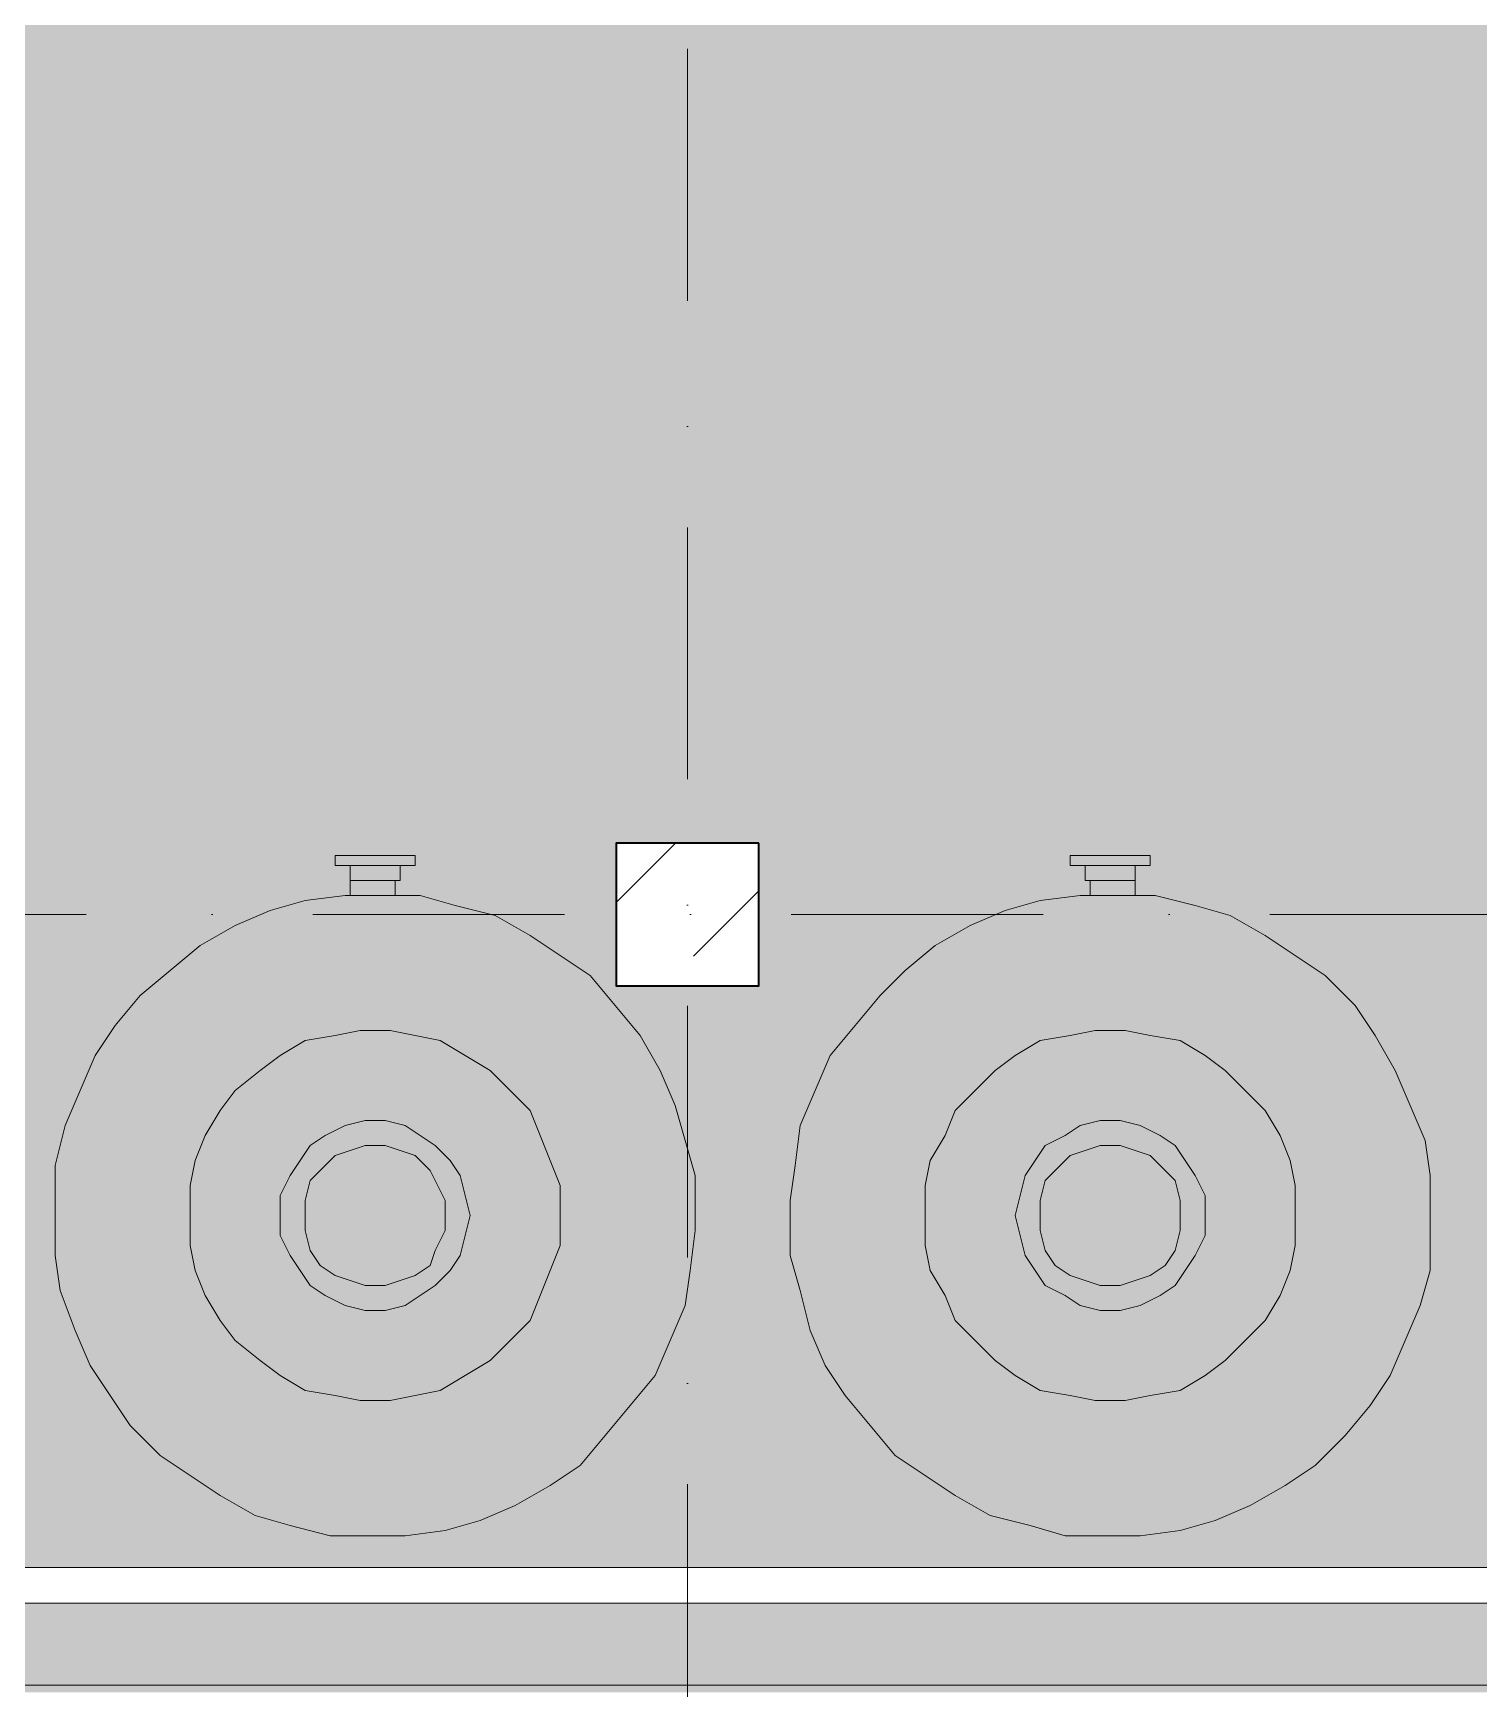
# Model space of a CAD drawing. Header units: millimetres. Extents: x -34838 to 729576, y -214038 to 121482.
# Drawn here: x 534608 to 538660, y -93908 to -89268 of the extents above; entities that cross this region are included whole.
import ezdxf
from ezdxf.enums import TextEntityAlignment as Align

# ---------------------------------------------------------------- set-up
doc = ezdxf.new("R2010")
doc.units = ezdxf.units.MM
doc.header["$MEASUREMENT"] = 0
doc.linetypes.add('Штрихпунктирная', pattern=[1340.555525, 705.555534, -352.777767, 0, -282.222223])
doc.layers.add('0_Ном._пера__202', color=7, linetype='Continuous', lineweight=13, true_color=0xe89b00)
for name, color, linetype in [('А _ ОСІ КООРДИНАЦІЙНІ.3D', 7, 'Continuous'), ('АБ _ 0 _ СТІНИ _ ЗОВНІШНІ .3D', 7, 'Continuous'), ('АБ _ 1 _ КОЛОНИ _ КБ.3D', 7, 'Continuous'), ('АП _ ТЕП _ ЗОНИ ПРИМІЩЕНЬ .3D', 7, 'Continuous')]:
    doc.layers.add(name, color=color, linetype=linetype)
for name, color, linetype, lineweight in [('А _ ОСІ КООРДИНАЦІЙНІ.3D_Ном._пера__105', 7, 'Continuous', 13), ('А _ ОСІ КООРДИНАЦІЙНІ.3D_Ном._пера__25', 7, 'Continuous', 0), ('АБ _ 0 _ СТІНИ _ ЗОВНІШНІ .3D_Ном._пера__1', 7, 'Continuous', 13), ('АБ _ 0 _ СТІНИ _ ЗОВНІШНІ .3D_Ном._пера__87', 7, 'Continuous', 13), ('АБ _ 1 _ КОЛОНИ _ КБ.3D_Ном._пера__28', 7, 'Continuous', 35), ('АП _ 0 _ ОБЛАДНАННЯ (НИЖНЄ).3D_Ном._пера__5', 7, 'Continuous', 0)]:
    doc.layers.add(name, color=color, linetype=linetype, lineweight=lineweight)
doc.styles.add('СГЕНЕРИР_СТИЛЬ_1', font='Arial.ttf')

# ---------------------------------------------------------------- blocks, each defined once
blk = doc.blocks.new('Стена_78_1', base_point=(524291.8, -93977.7))
at = {"layer": 'АБ _ 0 _ СТІНИ _ ЗОВНІШНІ .3D_Ном._пера__87', "color": 7, "linetype": 'Continuous', "lineweight": 13, "flags": 128}
blk.add_lwpolyline([(548726.8, -93897.7), (524561.8, -93897.7)], dxfattribs=at)
blk = doc.blocks.new('Колонна_48_1', base_point=(536441.8, -91737.7))
at = {"layer": 'АБ _ 1 _ КОЛОНИ _ КБ.3D', "linetype": 'Continuous', "lineweight": 0, "true_color": 0x000000}
h = blk.add_hatch(dxfattribs=at)
h.set_pattern_fill('М___БЕТОН_АРМОВАНИЙ___З__C0', color=18, style=0, pattern_type=2)
h.set_pattern_definition([(45, (518441.76, -97737.7), (-367.696, 367.696), []), (45, (518257.9, -97553.85), (-367.696, 367.696), [390, -130, 0, -130])])
h.paths.add_polyline_path([(536641.8, -91537.7), (536241.8, -91537.7), (536241.8, -91937.7), (536641.8, -91937.7)])
at = {"layer": 'АБ _ 1 _ КОЛОНИ _ КБ.3D_Ном._пера__28', "color": 7, "linetype": 'Continuous', "lineweight": 35, "flags": 128}
blk.add_lwpolyline([(536641.8, -91537.7), (536241.8, -91537.7), (536241.8, -91937.7), (536641.8, -91937.7)], close=True, dxfattribs=at)
blk = doc.blocks.new('Стандартный Маркер Сетки')
at = {"layer": 'А _ ОСІ КООРДИНАЦІЙНІ.3D_Ном._пера__105', "color": 7, "linetype": 'Штрихпунктирная', "lineweight": 13}
blk.add_line((500, 0), (18399.2, 0), dxfattribs=at)
at = {"layer": 'А _ ОСІ КООРДИНАЦІЙНІ.3D_Ном._пера__25', "color": 7, "lineweight": 0, "style": 'СГЕНЕРИР_СТИЛЬ_1'}
blk.add_attdef('AC_MarkerText_1', text='', height=700, rotation=90, dxfattribs=at).set_placement((19899.2, 40), align=Align.MIDDLE_CENTER)
blk = doc.blocks.new('Стандартный Маркер Сетки_2')
at = {"layer": 'А _ ОСІ КООРДИНАЦІЙНІ.3D_Ном._пера__105', "color": 7, "linetype": 'Штрихпунктирная', "lineweight": 13}
blk.add_line((500, 0), (99754.182117, 0), dxfattribs=at)
at = {"layer": 'А _ ОСІ КООРДИНАЦІЙНІ.3D_Ном._пера__25', "color": 7, "lineweight": 0, "style": 'СГЕНЕРИР_СТИЛЬ_1'}
blk.add_attdef('AC_MarkerText_1', text='', height=700, dxfattribs=at).set_placement((-1000, 40.005), align=Align.MIDDLE_CENTER)

msp = doc.modelspace()

# ---------------------------------------------------------------- hatches: boundary and pattern name
at = {"layer": '0_Ном._пера__202', "linetype": 'Continuous', "lineweight": 0, "true_color": 0x3a2600}
h = msp.add_hatch(color=38, dxfattribs=at)
h.paths.add_polyline_path([(537345.8, -89145.7), (537345.8, -85887.7), (549367.8, -85887.7), (549367.8, -91535.7), (548746.8, -91535.7), (548466.8, -91537.7), (548466.8, -91937.7), (548746.8, -91937.7), (548746.8, -93917.7), (524541.8, -93917.7), (524541.8, -91939.1), (524641.8, -91937.7), (524641.8, -91537.7), (524541.8, -91535.7), (524541.8, -89145.7)])
h.paths.add_polyline_path([(548441.8, -93667.7), (548441.8, -93567.7), (540441.8, -93567.7), (540441.8, -89237.7), (546311.8, -89237.7), (546311.8, -86887.7), (546215.8, -86887.7), (546211.8, -86887.7), (546211.8, -89137.7), (540441.8, -89137.7), (540441.8, -88437.7), (539841.8, -88437.7), (539841.8, -88542.3), (538499.8, -88542.3), (538499.8, -86772.3), (538399.8, -86772.3), (538399.8, -88642.3), (539841.8, -88642.3), (539841.8, -88900), (539841.8, -89237.7), (540341.8, -89237.7), (540341.8, -93567.7), (528441.8, -93567.7), (528441.8, -93667.7)], flags=0)
h.paths.add_polyline_path([(530641.8, -91937.7), (530241.8, -91937.7), (530241.8, -91537.7), (530641.8, -91537.7)], flags=0)
h.paths.add_polyline_path([(536241.8, -91537.7), (536641.8, -91537.7), (536641.8, -91937.7), (536241.8, -91937.7)], flags=0)
h.paths.add_polyline_path([(542641.8, -91937.7), (542241.8, -91937.7), (542241.8, -91537.7), (542641.8, -91537.7)], flags=0)
h.paths.add_polyline_path([(548016.8, -91937.7), (548016.8, -91537.7), (548416.8, -91537.7), (548416.8, -91937.7)], flags=0)

# ---------------------------------------------------------------- linework, layer by layer
at = {"layer": 'АБ _ 0 _ СТІНИ _ ЗОВНІШНІ .3D_Ном._пера__1', "color": 7, "linetype": 'Continuous', "lineweight": 13}
for p, q in [((528441.8, -93567.7), (540341.8, -93567.7)), ((548441.8, -93667.7), (528441.8, -93667.7))]:
    msp.add_line(p, q, dxfattribs=at)
at = {"layer": 'АП _ 0 _ ОБЛАДНАННЯ (НИЖНЄ).3D_Ном._пера__5', "color": 7, "linetype": 'Continuous', "lineweight": 0}
for points in [[(535454.9, -91572.9), (535454.9, -91600.9)], [(535469, -91572.9), (535454.9, -91572.9)], [(535454.9, -91572.9), (535469, -91572.9)], [(535454.9, -91572.9), (535454.9, -91600.9)], [(535469, -91572.9), (535454.9, -91572.9)], [(535454.9, -91572.9), (535469, -91572.9)], [(535483, -91572.9), (535469, -91572.9)], [(535469, -91572.9), (535483, -91572.9)], [(535483, -91572.9), (535469, -91572.9)], [(535469, -91572.9), (535483, -91572.9)], [(535511, -91572.9), (535483, -91572.9)], [(535483, -91572.9), (535511, -91572.9)], [(535483, -91572.9), (535497, -91572.9)], [(535497, -91572.9), (535483, -91572.9)], [(535511, -91572.9), (535483, -91572.9)], [(535483, -91572.9), (535511, -91572.9)], [(535483, -91572.9), (535497, -91572.9)], [(535497, -91572.9), (535483, -91572.9)], [(535497, -91572.9), (535511, -91572.9)], [(535511, -91572.9), (535497, -91572.9)], [(535497, -91572.9), (535511, -91572.9)], [(535511, -91572.9), (535497, -91572.9)], [(535511, -91572.9), (535539, -91572.9)], [(535511, -91572.9), (535525, -91572.9)], [(535511, -91572.9), (535525, -91572.9)], [(535525, -91572.9), (535539, -91572.9)], [(535539, -91572.9), (535525, -91572.9)], [(535525, -91572.9), (535539, -91572.9)], [(535539, -91572.9), (535525, -91572.9)], [(535525, -91572.9), (535539, -91572.9)], [(535539, -91572.9), (535567, -91572.9)], [(535539, -91572.9), (535567, -91572.9)], [(535553, -91572.9), (535539, -91572.9)], [(535539, -91572.9), (535553, -91572.9)], [(535553, -91572.9), (535539, -91572.9)], [(535539, -91572.9), (535553, -91572.9)], [(535567, -91572.9), (535553, -91572.9)], [(535553, -91572.9), (535567, -91572.9)], [(535567, -91572.9), (535553, -91572.9)], [(535553, -91572.9), (535567, -91572.9)], [(535567, -91572.9), (535595.1, -91572.9)], [(535567, -91572.9), (535581, -91572.9)], [(535581, -91572.9), (535567, -91572.9)], [(535567, -91572.9), (535581, -91572.9)], [(535581, -91572.9), (535567, -91572.9)], [(535567, -91572.9), (535581, -91572.9)], [(535581, -91572.9), (535609.1, -91572.9)], [(535595.1, -91572.9), (535581, -91572.9)], [(535581, -91572.9), (535595.1, -91572.9)], [(535595.1, -91572.9), (535581, -91572.9)], [(535581, -91572.9), (535595.1, -91572.9)], [(535595.1, -91572.9), (535623.1, -91572.9)], [(535609.1, -91572.9), (535595.1, -91572.9)], [(535595.1, -91572.9), (535609.1, -91572.9)], [(535609.1, -91572.9), (535595.1, -91572.9)], [(535595.1, -91572.9), (535609.1, -91572.9)], [(535609.1, -91572.9), (535623.1, -91572.9)], [(535623.1, -91572.9), (535609.1, -91572.9)], [(535609.1, -91572.9), (535623.1, -91572.9)], [(535623.1, -91572.9), (535609.1, -91572.9)], [(535609.1, -91572.9), (535623.1, -91572.9)], [(535637.1, -91572.9), (535623.1, -91572.9)], [(535623.1, -91572.9), (535637.1, -91572.9)], [(535623.1, -91572.9), (535637.1, -91572.9)], [(535637.1, -91572.9), (535623.1, -91572.9)], [(535637.1, -91572.9), (535623.1, -91572.9)], [(535623.1, -91572.9), (535637.1, -91572.9)], [(535623.1, -91572.9), (535637.1, -91572.9)], [(535637.1, -91572.9), (535623.1, -91572.9)], [(535665.1, -91572.9), (535637.1, -91572.9)], [(535637.1, -91572.9), (535665.1, -91572.9)], [(535665.1, -91572.9), (535637.1, -91572.9)], [(535637.1, -91572.9), (535665.1, -91572.9)], [(535679.1, -91572.9), (535665.1, -91572.9)], [(535665.1, -91572.9), (535679.1, -91572.9)], [(535679.1, -91572.9), (535665.1, -91572.9)], [(535665.1, -91572.9), (535679.1, -91572.9)], [(535679.1, -91600.9), (535679.1, -91572.9)], [(535679.1, -91600.9), (535679.1, -91572.9)], [(537514.6, -91572.9), (537514.6, -91600.9)], [(537514.6, -91572.9), (537528.6, -91572.9)], [(537528.6, -91572.9), (537514.6, -91572.9)], [(537514.6, -91572.9), (537514.6, -91600.9)], [(537514.6, -91572.9), (537528.6, -91572.9)], [(537528.6, -91572.9), (537514.6, -91572.9)], [(537528.6, -91572.9), (537556.6, -91572.9)], [(537556.6, -91572.9), (537528.6, -91572.9)], [(537528.6, -91572.9), (537556.6, -91572.9)], [(537556.6, -91572.9), (537528.6, -91572.9)], [(537556.6, -91572.9), (537570.6, -91572.9)], [(537570.6, -91572.9), (537556.6, -91572.9)], [(537570.6, -91572.9), (537556.6, -91572.9)], [(537556.6, -91572.9), (537570.6, -91572.9)], [(537556.6, -91572.9), (537570.6, -91572.9)], [(537570.6, -91572.9), (537556.6, -91572.9)], [(537570.6, -91572.9), (537556.6, -91572.9)], [(537556.6, -91572.9), (537570.6, -91572.9)], [(537584.6, -91572.9), (537570.6, -91572.9)], [(537570.6, -91572.9), (537584.6, -91572.9)], [(537570.6, -91572.9), (537598.6, -91572.9)], [(537584.6, -91572.9), (537570.6, -91572.9)], [(537570.6, -91572.9), (537584.6, -91572.9)], [(537570.6, -91572.9), (537584.6, -91572.9)], [(537584.6, -91572.9), (537612.6, -91572.9)], [(537584.6, -91572.9), (537598.6, -91572.9)], [(537598.6, -91572.9), (537584.6, -91572.9)], [(537584.6, -91572.9), (537598.6, -91572.9)], [(537598.6, -91572.9), (537584.6, -91572.9)], [(537598.6, -91572.9), (537626.7, -91572.9)], [(537598.6, -91572.9), (537612.6, -91572.9)], [(537612.6, -91572.9), (537598.6, -91572.9)], [(537598.6, -91572.9), (537612.6, -91572.9)], [(537612.6, -91572.9), (537598.6, -91572.9)], [(537612.6, -91572.9), (537626.7, -91572.9)], [(537612.6, -91572.9), (537626.7, -91572.9)], [(537626.7, -91572.9), (537612.6, -91572.9)], [(537612.6, -91572.9), (537626.7, -91572.9)], [(537626.7, -91572.9), (537612.6, -91572.9)], [(537626.7, -91572.9), (537654.7, -91572.9)], [(537626.7, -91572.9), (537654.7, -91572.9)], [(537626.7, -91572.9), (537640.7, -91572.9)], [(537640.7, -91572.9), (537626.7, -91572.9)], [(537626.7, -91572.9), (537640.7, -91572.9)], [(537640.7, -91572.9), (537626.7, -91572.9)], [(537640.7, -91572.9), (537654.7, -91572.9)], [(537654.7, -91572.9), (537640.7, -91572.9)], [(537640.7, -91572.9), (537654.7, -91572.9)], [(537654.7, -91572.9), (537640.7, -91572.9)], [(537654.7, -91572.9), (537682.7, -91572.9)], [(537654.7, -91572.9), (537668.7, -91572.9)], [(537654.7, -91572.9), (537668.7, -91572.9)], [(537668.7, -91572.9), (537654.7, -91572.9)], [(537654.7, -91572.9), (537668.7, -91572.9)], [(537668.7, -91572.9), (537654.7, -91572.9)], [(537682.7, -91572.9), (537668.7, -91572.9)], [(537668.7, -91572.9), (537682.7, -91572.9)], [(537668.7, -91572.9), (537682.7, -91572.9)], [(537682.7, -91572.9), (537710.7, -91572.9)], [(537710.7, -91572.9), (537682.7, -91572.9)], [(537696.7, -91572.9), (537682.7, -91572.9)], [(537682.7, -91572.9), (537696.7, -91572.9)], [(537682.7, -91572.9), (537710.7, -91572.9)], [(537710.7, -91572.9), (537682.7, -91572.9)], [(537696.7, -91572.9), (537682.7, -91572.9)], [(537682.7, -91572.9), (537696.7, -91572.9)], [(537710.7, -91572.9), (537724.7, -91572.9)], [(537724.7, -91572.9), (537710.7, -91572.9)], [(537710.7, -91572.9), (537724.7, -91572.9)], [(537724.7, -91572.9), (537710.7, -91572.9)], [(537724.7, -91572.9), (537738.7, -91572.9)], [(537738.7, -91572.9), (537724.7, -91572.9)], [(537724.7, -91572.9), (537738.7, -91572.9)], [(537738.7, -91572.9), (537724.7, -91572.9)], [(537738.7, -91600.9), (537738.7, -91572.9)], [(537738.7, -91600.9), (537738.7, -91572.9)], [(535469, -91600.9), (535454.9, -91600.9)], [(535454.9, -91600.9), (535469, -91600.9)], [(535469, -91600.9), (535454.9, -91600.9)], [(535454.9, -91600.9), (535469, -91600.9)], [(535483, -91600.9), (535469, -91600.9)], [(535469, -91600.9), (535483, -91600.9)], [(535483, -91600.9), (535469, -91600.9)], [(535469, -91600.9), (535483, -91600.9)], [(535497, -91600.9), (535483, -91600.9)], [(535483, -91600.9), (535497, -91600.9)], [(535511, -91600.9), (535483, -91600.9)], [(535483, -91600.9), (535497, -91600.9)], [(535497, -91600.9), (535497, -91642.9)], [(535497, -91600.9), (535497, -91642.9)], [(535539, -91600.9), (535511, -91600.9)], [(535525, -91600.9), (535553, -91600.9)], [(535567, -91600.9), (535539, -91600.9)], [(535553, -91600.9), (535567, -91600.9)], [(535595.1, -91600.9), (535567, -91600.9)], [(535567, -91600.9), (535581, -91600.9)], [(535581, -91600.9), (535595.1, -91600.9)], [(535623.1, -91600.9), (535595.1, -91600.9)], [(535595.1, -91600.9), (535609.1, -91600.9)], [(535609.1, -91600.9), (535623.1, -91600.9)], [(535637.1, -91600.9), (535623.1, -91600.9)], [(535623.1, -91600.9), (535637.1, -91600.9)], [(535637.1, -91600.9), (535623.1, -91600.9)], [(535623.1, -91600.9), (535637.1, -91600.9)], [(535665.1, -91600.9), (535637.1, -91600.9)], [(535637.1, -91600.9), (535665.1, -91600.9)], [(535637.1, -91642.9), (535637.1, -91600.9)], [(535665.1, -91600.9), (535637.1, -91600.9)], [(535637.1, -91600.9), (535665.1, -91600.9)], [(535637.1, -91642.9), (535637.1, -91600.9)], [(535679.1, -91600.9), (535665.1, -91600.9)], [(535665.1, -91600.9), (535679.1, -91600.9)], [(535679.1, -91600.9), (535665.1, -91600.9)], [(535665.1, -91600.9), (535679.1, -91600.9)], [(537514.6, -91600.9), (537528.6, -91600.9)], [(537528.6, -91600.9), (537514.6, -91600.9)], [(537514.6, -91600.9), (537528.6, -91600.9)], [(537528.6, -91600.9), (537514.6, -91600.9)], [(537528.6, -91600.9), (537556.6, -91600.9)], [(537556.6, -91600.9), (537528.6, -91600.9)], [(537528.6, -91600.9), (537556.6, -91600.9)], [(537556.6, -91600.9), (537528.6, -91600.9)], [(537556.6, -91600.9), (537570.6, -91600.9)], [(537570.6, -91600.9), (537556.6, -91600.9)], [(537556.6, -91600.9), (537556.6, -91642.9)], [(537556.6, -91600.9), (537570.6, -91600.9)], [(537570.6, -91600.9), (537556.6, -91600.9)], [(537556.6, -91600.9), (537556.6, -91642.9)], [(537598.6, -91600.9), (537570.6, -91600.9)], [(537570.6, -91600.9), (537584.6, -91600.9)], [(537584.6, -91600.9), (537598.6, -91600.9)], [(537626.7, -91600.9), (537598.6, -91600.9)], [(537598.6, -91600.9), (537612.6, -91600.9)], [(537612.6, -91600.9), (537626.7, -91600.9)], [(537654.7, -91600.9), (537626.7, -91600.9)], [(537626.7, -91600.9), (537640.7, -91600.9)], [(537640.7, -91600.9), (537654.7, -91600.9)], [(537682.7, -91600.9), (537654.7, -91600.9)], [(537654.7, -91600.9), (537668.7, -91600.9)], [(537668.7, -91600.9), (537682.7, -91600.9)], [(537710.7, -91600.9), (537682.7, -91600.9)], [(537696.7, -91600.9), (537710.7, -91600.9)], [(537710.7, -91600.9), (537696.7, -91600.9)], [(537696.7, -91642.9), (537696.7, -91600.9)], [(537696.7, -91600.9), (537710.7, -91600.9)], [(537696.7, -91642.9), (537696.7, -91600.9)], [(537710.7, -91600.9), (537724.7, -91600.9)], [(537724.7, -91600.9), (537710.7, -91600.9)], [(537710.7, -91600.9), (537724.7, -91600.9)], [(537724.7, -91600.9), (537710.7, -91600.9)], [(537724.7, -91600.9), (537738.7, -91600.9)], [(537738.7, -91600.9), (537724.7, -91600.9)], [(537724.7, -91600.9), (537738.7, -91600.9)], [(537738.7, -91600.9), (537724.7, -91600.9)], [(535511, -91642.9), (535497, -91642.9)], [(535497, -91642.9), (535497, -91685)], [(535497, -91642.9), (535497, -91685)], [(535525, -91642.9), (535511, -91642.9)], [(535511, -91642.9), (535525, -91642.9)], [(535553, -91642.9), (535525, -91642.9)], [(535525, -91642.9), (535539, -91642.9)], [(535539, -91642.9), (535553, -91642.9)], [(535567, -91642.9), (535553, -91642.9)], [(535553, -91642.9), (535567, -91642.9)], [(535581, -91642.9), (535567, -91642.9)], [(535567, -91642.9), (535581, -91642.9)], [(535595.1, -91642.9), (535581, -91642.9)], [(535581, -91642.9), (535595.1, -91642.9)], [(535609.1, -91642.9), (535595.1, -91642.9)], [(535595.1, -91642.9), (535609.1, -91642.9)], [(535623.1, -91642.9), (535609.1, -91642.9)], [(535609.1, -91642.9), (535623.1, -91642.9)], [(535623.1, -91642.9), (535637.1, -91642.9)], [(535637.1, -91642.9), (535623.1, -91642.9)], [(535623.1, -91642.9), (535637.1, -91642.9)], [(535637.1, -91642.9), (535623.1, -91642.9)], [(535623.1, -91685), (535623.1, -91642.9)], [(535623.1, -91685), (535623.1, -91642.9)], [(537570.6, -91642.9), (537556.6, -91642.9)], [(537556.6, -91642.9), (537570.6, -91642.9)], [(537570.6, -91642.9), (537556.6, -91642.9)], [(537556.6, -91642.9), (537570.6, -91642.9)], [(537584.6, -91642.9), (537570.6, -91642.9)], [(537570.6, -91642.9), (537570.6, -91685)], [(537570.6, -91642.9), (537570.6, -91685)], [(537570.6, -91642.9), (537584.6, -91642.9)], [(537598.6, -91642.9), (537584.6, -91642.9)], [(537584.6, -91642.9), (537598.6, -91642.9)], [(537612.6, -91642.9), (537598.6, -91642.9)], [(537598.6, -91642.9), (537612.6, -91642.9)], [(537626.7, -91642.9), (537612.6, -91642.9)], [(537612.6, -91642.9), (537626.7, -91642.9)], [(537640.7, -91642.9), (537626.7, -91642.9)], [(537626.7, -91642.9), (537640.7, -91642.9)], [(537654.7, -91642.9), (537640.7, -91642.9)], [(537640.7, -91642.9), (537654.7, -91642.9)], [(537668.7, -91642.9), (537654.7, -91642.9)], [(537654.7, -91642.9), (537668.7, -91642.9)], [(537682.7, -91642.9), (537668.7, -91642.9)], [(537668.7, -91642.9), (537682.7, -91642.9)], [(537696.7, -91642.9), (537682.7, -91642.9)], [(537696.7, -91685), (537696.7, -91642.9)], [(537696.7, -91685), (537696.7, -91642.9)], [(535370.9, -91699), (535272.8, -91727)], [(535483, -91685), (535370.9, -91699)], [(535581, -91685), (535483, -91685)], [(535539, -91685), (535511, -91685)], [(535525, -91685), (535539, -91685)], [(535539, -91685), (535525, -91685)], [(535553, -91685), (535539, -91685)], [(535539, -91685), (535553, -91685)], [(535553, -91685), (535539, -91685)], [(535553, -91685), (535539, -91685)], [(535581, -91685), (535553, -91685)], [(535553, -91685), (535581, -91685)], [(535581, -91685), (535553, -91685)], [(535567, -91685), (535553, -91685)], [(535581, -91685), (535567, -91685)], [(535693.1, -91685), (535581, -91685)], [(535595.1, -91685), (535581, -91685)], [(535581, -91685), (535595.1, -91685)], [(535595.1, -91685), (535581, -91685)], [(535595.1, -91685), (535581, -91685)], [(535609.1, -91685), (535595.1, -91685)], [(535595.1, -91685), (535609.1, -91685)], [(535609.1, -91685), (535595.1, -91685)], [(535623.1, -91685), (535609.1, -91685)], [(535609.1, -91685), (535623.1, -91685)], [(535623.1, -91685), (535609.1, -91685)], [(535791.2, -91713), (535693.1, -91685)], [(535903.3, -91741), (535791.2, -91713)], [(537430.5, -91699), (537332.4, -91727)], [(537542.6, -91685), (537430.5, -91699)], [(537654.7, -91685), (537542.6, -91685)], [(537570.6, -91685), (537584.6, -91685)], [(537584.6, -91685), (537570.6, -91685)], [(537584.6, -91685), (537570.6, -91685)], [(537584.6, -91685), (537598.6, -91685)], [(537598.6, -91685), (537584.6, -91685)], [(537598.6, -91685), (537584.6, -91685)], [(537598.6, -91685), (537612.6, -91685)], [(537612.6, -91685), (537598.6, -91685)], [(537612.6, -91685), (537598.6, -91685)], [(537612.6, -91685), (537598.6, -91685)], [(537612.6, -91685), (537640.7, -91685)], [(537640.7, -91685), (537612.6, -91685)], [(537640.7, -91685), (537612.6, -91685)], [(537626.7, -91685), (537612.6, -91685)], [(537640.7, -91685), (537626.7, -91685)], [(537640.7, -91685), (537654.7, -91685)], [(537654.7, -91685), (537640.7, -91685)], [(537654.7, -91685), (537640.7, -91685)], [(537654.7, -91685), (537640.7, -91685)], [(537752.7, -91685), (537654.7, -91685)], [(537654.7, -91685), (537682.7, -91685)], [(537682.7, -91685), (537654.7, -91685)], [(537682.7, -91685), (537654.7, -91685)], [(537864.8, -91713), (537752.7, -91685)], [(537962.9, -91741), (537864.8, -91713)], [(535272.8, -91727), (535174.7, -91769)], [(536001.4, -91797), (535903.3, -91741)], [(537332.4, -91727), (537234.3, -91769)], [(538061, -91797), (537962.9, -91741)], [(535174.7, -91769), (535076.7, -91825.1)], [(536085.4, -91853.1), (536001.4, -91797)], [(537234.3, -91769), (537136.3, -91825.1)], [(538145.1, -91853.1), (538061, -91797)], [(535076.7, -91825.1), (534992.6, -91895.1)], [(536169.5, -91909.1), (536085.4, -91853.1)], [(537136.3, -91825.1), (537052.2, -91895.1)], [(538229.1, -91909.1), (538145.1, -91853.1)], [(534992.6, -91895.1), (534908.5, -91965.2)], [(537052.2, -91895.1), (536982.1, -91965.2)], [(536239.6, -91993.2), (536169.5, -91909.1)], [(538313.2, -91993.2), (538229.1, -91909.1)], [(534908.5, -91965.2), (534838.5, -92049.2)], [(536309.6, -92077.3), (536239.6, -91993.2)], [(536982.1, -91965.2), (536912.1, -92049.2)], [(538369.2, -92077.3), (538313.2, -91993.2)], [(534838.5, -92049.2), (534782.4, -92133.3)], [(535454.9, -92077.3), (535370.9, -92091.3)], [(535525, -92063.2), (535454.9, -92077.3)], [(535609.1, -92063.2), (535525, -92063.2)], [(535679.1, -92077.3), (535609.1, -92063.2)], [(535749.2, -92091.3), (535679.1, -92077.3)], [(536365.7, -92175.3), (536309.6, -92077.3)], [(536912.1, -92049.2), (536842, -92133.3)], [(537514.6, -92077.3), (537430.5, -92091.3)], [(537584.6, -92063.2), (537514.6, -92077.3)], [(537668.7, -92063.2), (537584.6, -92063.2)], [(537738.7, -92077.3), (537668.7, -92063.2)], [(537822.8, -92091.3), (537738.7, -92077.3)], [(538425.3, -92175.3), (538369.2, -92077.3)], [(534782.4, -92133.3), (534740.4, -92231.4)], [(535300.8, -92133.3), (535244.8, -92175.3)], [(535370.9, -92091.3), (535300.8, -92133.3)], [(535819.2, -92133.3), (535749.2, -92091.3)], [(535889.3, -92175.3), (535819.2, -92133.3)], [(536842, -92133.3), (536800, -92231.4)], [(537360.4, -92133.3), (537304.4, -92175.3)], [(537430.5, -92091.3), (537360.4, -92133.3)], [(537892.9, -92133.3), (537822.8, -92091.3)], [(537948.9, -92175.3), (537892.9, -92133.3)], [(535244.8, -92175.3), (535174.7, -92231.4)], [(535945.3, -92231.4), (535889.3, -92175.3)], [(536407.7, -92273.4), (536365.7, -92175.3)], [(537304.4, -92175.3), (537248.4, -92231.4)], [(538004.9, -92231.4), (537948.9, -92175.3)], [(538467.3, -92273.4), (538425.3, -92175.3)], [(534740.4, -92231.4), (534698.4, -92329.5)], [(535174.7, -92231.4), (535132.7, -92287.4)], [(536001.4, -92287.4), (535945.3, -92231.4)], [(536435.7, -92371.5), (536407.7, -92273.4)], [(536800, -92231.4), (536758, -92329.5)], [(537248.4, -92231.4), (537192.3, -92287.4)], [(538061, -92287.4), (538004.9, -92231.4)], [(538509.3, -92371.5), (538467.3, -92273.4)], [(535132.7, -92287.4), (535090.7, -92357.5)], [(535539, -92315.4), (535483, -92329.5)], [(535595.1, -92315.4), (535539, -92315.4)], [(535651.1, -92329.5), (535595.1, -92315.4)], [(536029.4, -92357.5), (536001.4, -92287.4)], [(537192.3, -92287.4), (537164.3, -92357.5)], [(537598.6, -92315.4), (537542.6, -92329.5)], [(537654.7, -92315.4), (537598.6, -92315.4)], [(537710.7, -92329.5), (537654.7, -92315.4)], [(538103, -92357.5), (538061, -92287.4)], [(534698.4, -92329.5), (534670.3, -92441.5)], [(535090.7, -92357.5), (535062.6, -92427.5)], [(535426.9, -92357.5), (535384.9, -92385.5)], [(535483, -92329.5), (535426.9, -92357.5)], [(535693.1, -92357.5), (535651.1, -92329.5)], [(535735.2, -92385.5), (535693.1, -92357.5)], [(536057.4, -92427.5), (536029.4, -92357.5)], [(536758, -92329.5), (536744, -92441.5)], [(537164.3, -92357.5), (537122.3, -92427.5)], [(537500.6, -92357.5), (537444.5, -92385.5)], [(537542.6, -92329.5), (537500.6, -92357.5)], [(537766.8, -92357.5), (537710.7, -92329.5)], [(537808.8, -92385.5), (537766.8, -92357.5)], [(538131, -92427.5), (538103, -92357.5)], [(535384.9, -92385.5), (535356.9, -92427.5)], [(535412.9, -92455.6), (535454.9, -92413.5)], [(535454.9, -92413.5), (535497, -92399.5)], [(535497, -92399.5), (535539, -92385.5)], [(535539, -92385.5), (535595.1, -92385.5)], [(535595.1, -92385.5), (535637.1, -92399.5)], [(535637.1, -92399.5), (535679.1, -92413.5)], [(535679.1, -92413.5), (535721.2, -92455.6)], [(535777.2, -92427.5), (535735.2, -92385.5)], [(536463.7, -92469.6), (536435.7, -92371.5)], [(537444.5, -92385.5), (537416.5, -92427.5)], [(537472.5, -92455.6), (537514.6, -92413.5)], [(537514.6, -92413.5), (537556.6, -92399.5)], [(537556.6, -92399.5), (537598.6, -92385.5)], [(537598.6, -92385.5), (537654.7, -92385.5)], [(537654.7, -92385.5), (537696.7, -92399.5)], [(537696.7, -92399.5), (537738.7, -92413.5)], [(537738.7, -92413.5), (537780.8, -92455.6)], [(537836.8, -92427.5), (537808.8, -92385.5)], [(538523.4, -92469.6), (538509.3, -92371.5)], [(534670.3, -92441.5), (534670.3, -92539.6)], [(535062.6, -92427.5), (535048.6, -92497.6)], [(535356.9, -92427.5), (535328.8, -92469.6)], [(535384.9, -92483.6), (535412.9, -92455.6)], [(535721.2, -92455.6), (535735.2, -92483.6)], [(535805.2, -92469.6), (535777.2, -92427.5)], [(536085.4, -92497.6), (536057.4, -92427.5)], [(536744, -92441.5), (536729.9, -92539.6)], [(537122.3, -92427.5), (537108.2, -92497.6)], [(537416.5, -92427.5), (537388.5, -92469.6)], [(537444.5, -92483.6), (537472.5, -92455.6)], [(537780.8, -92455.6), (537808.8, -92483.6)], [(537864.8, -92469.6), (537836.8, -92427.5)], [(538145.1, -92497.6), (538131, -92427.5)], [(535048.6, -92497.6), (535048.6, -92581.7)], [(535328.8, -92469.6), (535300.8, -92525.6)], [(535370.9, -92539.6), (535384.9, -92483.6)], [(535735.2, -92483.6), (535763.2, -92539.6)], [(535819.2, -92525.6), (535805.2, -92469.6)], [(536085.4, -92581.7), (536085.4, -92497.6)], [(536463.7, -92581.7), (536463.7, -92469.6)], [(537108.2, -92497.6), (537108.2, -92581.7)], [(537388.5, -92469.6), (537374.5, -92525.6)], [(537430.5, -92539.6), (537444.5, -92483.6)], [(537808.8, -92483.6), (537822.8, -92539.6)], [(537892.9, -92525.6), (537864.8, -92469.6)], [(538145.1, -92581.7), (538145.1, -92497.6)], [(538523.4, -92581.7), (538523.4, -92469.6)], [(534670.3, -92539.6), (534670.3, -92581.7)], [(535300.8, -92525.6), (535300.8, -92581.7)], [(535370.9, -92581.7), (535370.9, -92539.6)], [(535763.2, -92539.6), (535763.2, -92581.7)], [(535833.2, -92581.7), (535819.2, -92525.6)], [(536729.9, -92539.6), (536729.9, -92581.7)], [(537374.5, -92525.6), (537360.4, -92581.7)], [(537430.5, -92581.7), (537430.5, -92539.6)], [(537822.8, -92539.6), (537822.8, -92581.7)], [(537892.9, -92581.7), (537892.9, -92525.6)], [(534670.3, -92581.7), (534670.3, -92693.7)], [(535048.6, -92581.7), (535048.6, -92665.7)], [(535300.8, -92581.7), (535300.8, -92637.7)], [(535370.9, -92623.7), (535370.9, -92581.7)], [(535763.2, -92581.7), (535763.2, -92623.7)], [(535819.2, -92637.7), (535833.2, -92581.7)], [(536085.4, -92665.7), (536085.4, -92581.7)], [(536463.7, -92623.7), (536463.7, -92581.7)], [(536729.9, -92581.7), (536729.9, -92693.7)], [(537108.2, -92581.7), (537108.2, -92665.7)], [(537360.4, -92581.7), (537374.5, -92637.7)], [(537430.5, -92623.7), (537430.5, -92581.7)], [(537822.8, -92581.7), (537822.8, -92623.7)], [(537892.9, -92637.7), (537892.9, -92581.7)], [(538145.1, -92665.7), (538145.1, -92581.7)], [(538523.4, -92623.7), (538523.4, -92581.7)], [(535300.8, -92637.7), (535328.8, -92693.7)], [(535384.9, -92679.7), (535370.9, -92623.7)], [(535763.2, -92623.7), (535735.2, -92679.7)], [(535805.2, -92693.7), (535819.2, -92637.7)], [(536449.7, -92735.8), (536463.7, -92623.7)], [(537374.5, -92637.7), (537388.5, -92693.7)], [(537444.5, -92679.7), (537430.5, -92623.7)], [(537822.8, -92623.7), (537808.8, -92679.7)], [(537864.8, -92693.7), (537892.9, -92637.7)], [(538523.4, -92735.8), (538523.4, -92623.7)], [(535048.6, -92665.7), (535062.6, -92735.8)], [(535412.9, -92721.8), (535384.9, -92679.7)], [(535735.2, -92679.7), (535721.2, -92721.8)], [(536057.4, -92735.8), (536085.4, -92665.7)], [(537108.2, -92665.7), (537122.3, -92735.8)], [(537472.5, -92721.8), (537444.5, -92679.7)], [(537808.8, -92679.7), (537780.8, -92721.8)], [(538131, -92735.8), (538145.1, -92665.7)], [(534670.3, -92693.7), (534684.3, -92791.8)], [(535062.6, -92735.8), (535090.7, -92805.8)], [(535328.8, -92693.7), (535356.9, -92735.8)], [(535356.9, -92735.8), (535384.9, -92777.8)], [(535454.9, -92749.8), (535412.9, -92721.8)], [(535721.2, -92721.8), (535679.1, -92749.8)], [(535735.2, -92777.8), (535777.2, -92735.8)], [(535777.2, -92735.8), (535805.2, -92693.7)], [(536029.4, -92805.8), (536057.4, -92735.8)], [(536435.7, -92833.9), (536449.7, -92735.8)], [(536729.9, -92693.7), (536758, -92791.8)], [(537122.3, -92735.8), (537164.3, -92805.8)], [(537388.5, -92693.7), (537416.5, -92735.8)], [(537416.5, -92735.8), (537444.5, -92777.8)], [(537514.6, -92749.8), (537472.5, -92721.8)], [(537780.8, -92721.8), (537738.7, -92749.8)], [(537808.8, -92777.8), (537836.8, -92735.8)], [(537836.8, -92735.8), (537864.8, -92693.7)], [(538103, -92805.8), (538131, -92735.8)], [(538495.3, -92833.9), (538523.4, -92735.8)], [(535384.9, -92777.8), (535426.9, -92805.8)], [(535497, -92763.8), (535454.9, -92749.8)], [(535539, -92777.8), (535497, -92763.8)], [(535595.1, -92777.8), (535539, -92777.8)], [(535637.1, -92763.8), (535595.1, -92777.8)], [(535679.1, -92749.8), (535637.1, -92763.8)], [(535693.1, -92805.8), (535735.2, -92777.8)], [(537444.5, -92777.8), (537500.6, -92805.8)], [(537556.6, -92763.8), (537514.6, -92749.8)], [(537598.6, -92777.8), (537556.6, -92763.8)], [(537654.7, -92777.8), (537598.6, -92777.8)], [(537696.7, -92763.8), (537654.7, -92777.8)], [(537738.7, -92749.8), (537696.7, -92763.8)], [(537766.8, -92805.8), (537808.8, -92777.8)], [(534684.3, -92791.8), (534726.4, -92903.9)], [(535090.7, -92805.8), (535132.7, -92875.9)], [(535426.9, -92805.8), (535483, -92833.9)], [(535651.1, -92833.9), (535693.1, -92805.8)], [(536001.4, -92875.9), (536029.4, -92805.8)], [(536758, -92791.8), (536786, -92903.9)], [(537164.3, -92805.8), (537192.3, -92875.9)], [(537500.6, -92805.8), (537542.6, -92833.9)], [(537710.7, -92833.9), (537766.8, -92805.8)], [(538061, -92875.9), (538103, -92805.8)], [(535132.7, -92875.9), (535174.7, -92931.9)], [(535483, -92833.9), (535539, -92847.9)], [(535539, -92847.9), (535595.1, -92847.9)], [(535595.1, -92847.9), (535651.1, -92833.9)], [(535945.3, -92931.9), (536001.4, -92875.9)], [(536393.7, -92931.9), (536435.7, -92833.9)], [(537192.3, -92875.9), (537248.4, -92931.9)], [(537542.6, -92833.9), (537598.6, -92847.9)], [(537598.6, -92847.9), (537654.7, -92847.9)], [(537654.7, -92847.9), (537710.7, -92833.9)], [(538004.9, -92931.9), (538061, -92875.9)], [(538453.3, -92931.9), (538495.3, -92833.9)], [(534726.4, -92903.9), (534768.4, -93002)], [(536786, -92903.9), (536828, -93002)], [(535174.7, -92931.9), (535244.8, -92988)], [(535889.3, -92988), (535945.3, -92931.9)], [(536351.7, -93030), (536393.7, -92931.9)], [(537248.4, -92931.9), (537304.4, -92988)], [(537948.9, -92988), (538004.9, -92931.9)], [(538411.3, -93030), (538453.3, -92931.9)], [(534768.4, -93002), (534824.5, -93086)], [(535244.8, -92988), (535300.8, -93030)], [(535819.2, -93030), (535889.3, -92988)], [(536828, -93002), (536884.1, -93086)], [(537304.4, -92988), (537360.4, -93030)], [(537892.9, -93030), (537948.9, -92988)], [(535300.8, -93030), (535370.9, -93072)], [(535749.2, -93072), (535819.2, -93030)], [(536281.6, -93114.1), (536351.7, -93030)], [(537360.4, -93030), (537430.5, -93072)], [(537822.8, -93072), (537892.9, -93030)], [(538355.2, -93114.1), (538411.3, -93030)], [(534824.5, -93086), (534880.5, -93170.1)], [(535370.9, -93072), (535454.9, -93086)], [(535454.9, -93086), (535525, -93100.1)], [(535525, -93100.1), (535609.1, -93100.1)], [(535609.1, -93100.1), (535679.1, -93086)], [(535679.1, -93086), (535749.2, -93072)], [(536884.1, -93086), (536954.1, -93170.1)], [(537430.5, -93072), (537514.6, -93086)], [(537514.6, -93086), (537584.6, -93100.1)], [(537584.6, -93100.1), (537668.7, -93100.1)], [(537668.7, -93100.1), (537738.7, -93086)], [(537738.7, -93086), (537822.8, -93072)], [(536211.5, -93198.1), (536281.6, -93114.1)], [(538285.2, -93198.1), (538355.2, -93114.1)], [(534880.5, -93170.1), (534964.6, -93254.2)], [(536141.5, -93282.2), (536211.5, -93198.1)], [(536954.1, -93170.1), (537024.2, -93254.2)], [(538201.1, -93282.2), (538285.2, -93198.1)], [(534964.6, -93254.2), (535048.6, -93310.2)], [(536057.4, -93338.2), (536141.5, -93282.2)], [(537024.2, -93254.2), (537108.2, -93310.2)], [(538117, -93338.2), (538201.1, -93282.2)], [(535048.6, -93310.2), (535132.7, -93366.3)], [(535959.3, -93394.3), (536057.4, -93338.2)], [(537108.2, -93310.2), (537192.3, -93366.3)], [(538019, -93394.3), (538117, -93338.2)], [(535132.7, -93366.3), (535230.8, -93422.3)], [(537192.3, -93366.3), (537290.4, -93422.3)], [(535230.8, -93422.3), (535328.8, -93450.3)], [(535861.3, -93436.3), (535959.3, -93394.3)], [(537290.4, -93422.3), (537402.5, -93450.3)], [(537920.9, -93436.3), (538019, -93394.3)], [(535328.8, -93450.3), (535440.9, -93478.4)], [(535440.9, -93478.4), (535539, -93478.4)], [(535539, -93478.4), (535651.1, -93478.4)], [(535651.1, -93478.4), (535763.2, -93464.3)], [(535763.2, -93464.3), (535861.3, -93436.3)], [(537402.5, -93450.3), (537500.6, -93478.4)], [(537500.6, -93478.4), (537612.6, -93478.4)], [(537612.6, -93478.4), (537710.7, -93478.4)], [(537710.7, -93478.4), (537822.8, -93464.3)], [(537822.8, -93464.3), (537920.9, -93436.3)]]:
    msp.add_lwpolyline(points, dxfattribs=at)
at = {"layer": 'АП _ ТЕП _ ЗОНИ ПРИМІЩЕНЬ .3D', "color": 254, "linetype": 'Continuous', "lineweight": 0, "true_color": 0xddc2d0, "flags": 128}
for points in [[(524561.8, -93897.7), (548726.8, -93897.7), (548726.8, -91937.7), (548466.8, -91937.7), (548466.8, -91537.7), (548726.8, -91537.7), (548726.8, -91517.7), (549367.8, -91517.7), (549367.8, -85937.7), (572843.8, -85937.7), (572843.8, -85887.7), (524561.8, -85887.7), (524561.8, -85937.7), (524561.8, -91537.7), (524641.8, -91537.7), (524641.8, -91937.7), (524561.8, -91937.7)], [(536241.8, -91937.7), (536241.8, -91537.7), (536641.8, -91537.7), (536641.8, -91937.7)]]:
    msp.add_lwpolyline(points, close=True, dxfattribs=at)

# ---------------------------------------------------------------- block references
at = {"layer": 'А _ ОСІ КООРДИНАЦІЙНІ.3D', "color": 7, "linetype": 'Continuous', "lineweight": 60, "zscale": 1000, "rotation": 270}
msp.add_blockref('Стандартный Маркер Сетки', (536441.8, -84790.6), dxfattribs=at)
at = {"layer": 'А _ ОСІ КООРДИНАЦІЙНІ.3D', "color": 7, "linetype": 'Continuous', "lineweight": 60, "zscale": 1000}
msp.add_blockref('Стандартный Маркер Сетки_2', (513441.8, -91737.7), dxfattribs=at)
at = {"layer": 'АБ _ 0 _ СТІНИ _ ЗОВНІШНІ .3D', "color": 7, "lineweight": 20}
msp.add_blockref('Стена_78_1', (524291.8, -93977.7), dxfattribs=at)
at = {"layer": 'АБ _ 1 _ КОЛОНИ _ КБ.3D', "color": 7, "lineweight": 35}
msp.add_blockref('Колонна_48_1', (536441.8, -91737.7), dxfattribs=at)

doc.saveas('drawing.dxf')
